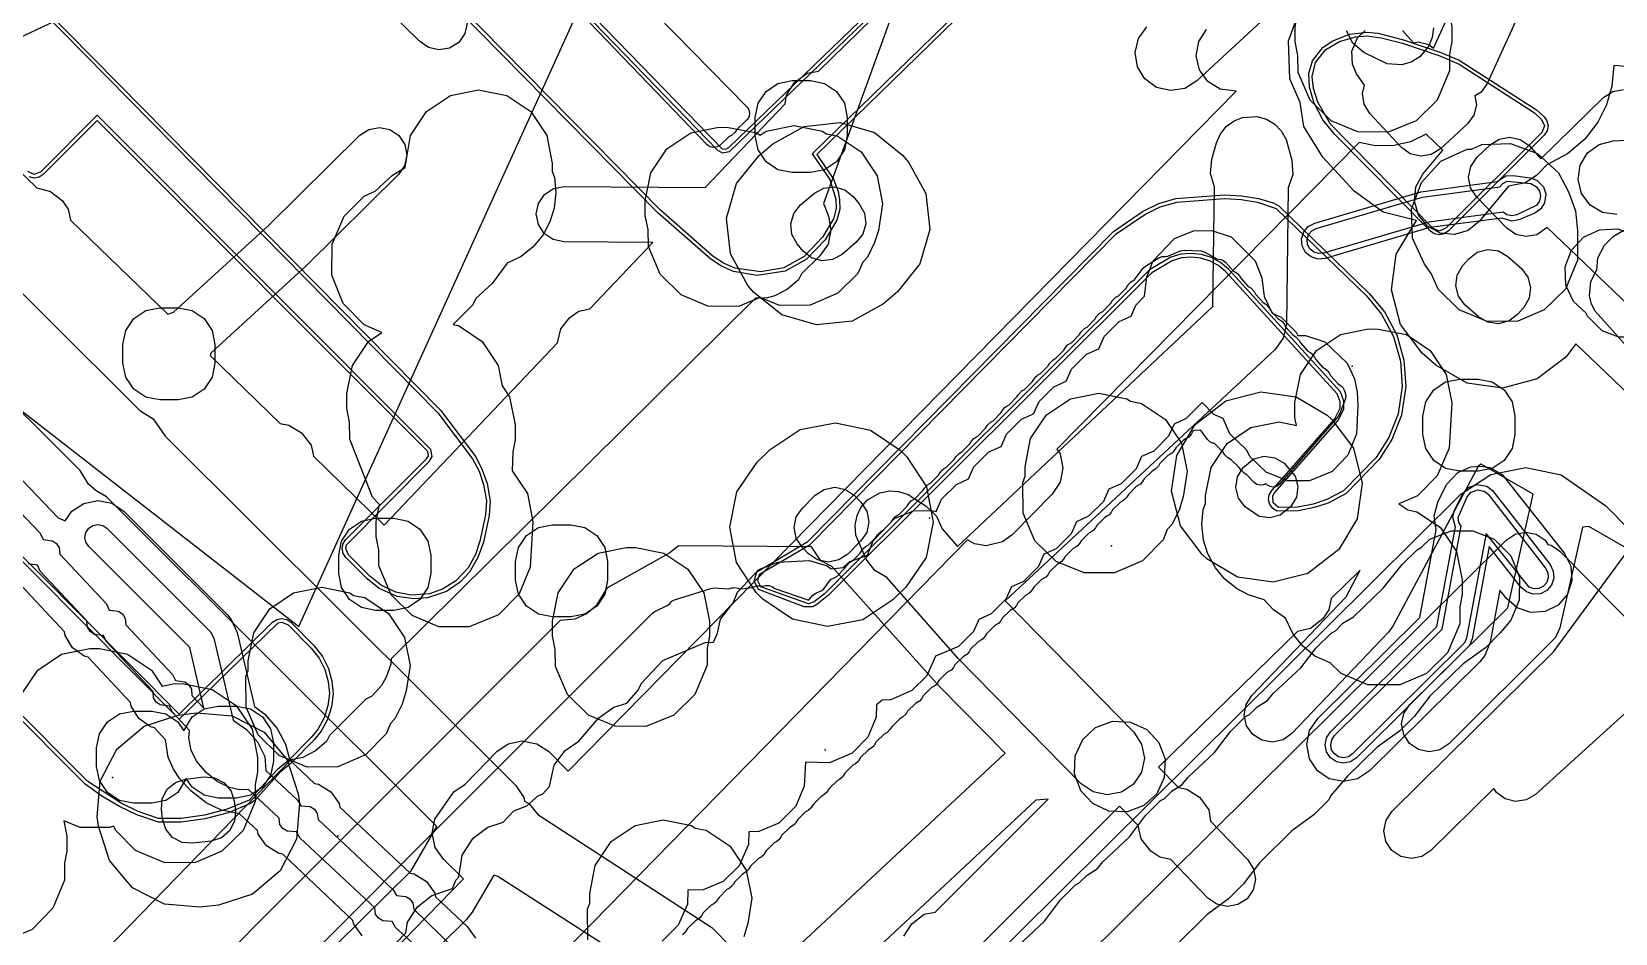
# Model space of a CAD drawing. Header units: metres. Extents: x -2677 to -840, y 169 to 1487.
# Drawn here: x -1739.4 to -1653.4, y 804.4 to 853.3 of the extents above; entities that cross this region are included whole.
import ezdxf

# ---------------------------------------------------------------- set-up
doc = ezdxf.new("R2010")
doc.units = ezdxf.units.M
for name, color, linetype in [('AI_GREENING_EXCLUSIONS', 1, 'Continuous'), ('AI_GREENING_LAWN', 82, 'Continuous'), ('AI_GREENING_REJECTED', 6, 'Continuous')]:
    doc.layers.add(name, color=color, linetype=linetype)

msp = doc.modelspace()

# ---------------------------------------------------------------- linework, layer by layer
at = {"layer": 'AI_GREENING_EXCLUSIONS'}
for points in [[(-1682.911, 881.095), (-1696.368, 843.993), (-1696.099, 843.294), (-1695.966, 842.552), (-1696.127, 841.789), (-1696.569, 841.145), (-1697.566, 840.171), (-1697.73, 839.848), (-1698.322, 839.34), (-1699.011, 838.973), (-1699.479, 838.848), (-1700.043, 838.876), (-1719.861, 819.268), (-1719.884, 818.97), (-1720.131, 818.269), (-1720.391, 817.822), (-1720.907, 817.236), (-1721.234, 817.076), (-1723.217, 815.108), (-1723.379, 814.784), (-1723.968, 814.272), (-1724.654, 813.9), (-1725.314, 813.772), (-1742.795, 795.799)], [(-1682.911, 881.095), (-1696.368, 843.993), (-1696.099, 843.294), (-1695.966, 842.552), (-1696.127, 841.789), (-1696.569, 841.145), (-1697.566, 840.171), (-1697.73, 839.848), (-1698.322, 839.34), (-1699.011, 838.973), (-1699.479, 838.848), (-1700.043, 838.876), (-1719.861, 819.268), (-1719.884, 818.97), (-1720.131, 818.269), (-1720.391, 817.822), (-1720.907, 817.236), (-1721.234, 817.076), (-1723.217, 815.108), (-1723.379, 814.784), (-1723.968, 814.272), (-1724.654, 813.9), (-1725.314, 813.772), (-1742.795, 795.799)], [(-1746.853, 831.832), (-1731.377, 816.268), (-1726.297, 821.257), (-1726.07, 821.406), (-1725.803, 821.458), (-1725.536, 821.404), (-1725.311, 821.252), (-1724.048, 819.979), (-1723.589, 819.393), (-1723.264, 818.746), (-1723.074, 818.06), (-1723.019, 817.356), (-1723.099, 816.653), (-1723.313, 815.972), (-1723.662, 815.335), (-1724.044, 814.865), (-1725.28, 813.615), (-1725.901, 813.099), (-1727.247, 811.587), (-1727.494, 811.412), (-1728.708, 810.909), (-1729.971, 810.57), (-1731.269, 810.399), (-1732.491, 810.393), (-1733.673, 810.793), (-1734.622, 811.246), (-1735.579, 811.809), (-1736.484, 812.463), (-1794.008, 870.197)], [(-1747.145, 831.842), (-1731.379, 815.986), (-1725.995, 821.221), (-1725.804, 821.258), (-1725.452, 821.111), (-1724.203, 819.852), (-1723.766, 819.3), (-1723.456, 818.689), (-1723.273, 818.041), (-1723.218, 817.375), (-1723.291, 816.71), (-1723.491, 816.065), (-1723.818, 815.461), (-1724.199, 814.991), (-1725.422, 813.756), (-1726.046, 813.238), (-1727.572, 811.596), (-1728.76, 811.102), (-1729.998, 810.768), (-1731.269, 810.599), (-1732.492, 810.593), (-1733.602, 810.98), (-1734.535, 811.426), (-1736.342, 812.603), (-1793.866, 870.339)], [(-1684.378, 858.696), (-1696.727, 846.66), (-1695.82, 845.309), (-1695.578, 844.65), (-1695.494, 844.183), (-1695.492, 843.679), (-1695.641, 843.077), (-1696.283, 842.022), (-1697.319, 840.947), (-1698.45, 840.322), (-1699.971, 840.073), (-1701.268, 840.298), (-1701.908, 840.582), (-1702.49, 840.965), (-1705.376, 843.482), (-1730.866, 869.364)], [(-1684.518, 858.839), (-1696.99, 846.683), (-1696.035, 845.29), (-1695.701, 844.229), (-1695.687, 843.722), (-1695.823, 843.159), (-1696.429, 842.159), (-1697.43, 841.113), (-1698.532, 840.504), (-1699.777, 840.272), (-1701.189, 840.482), (-1701.8, 840.75), (-1702.358, 841.116), (-1705.233, 843.622), (-1730.73, 869.51)], [(-1768.543, 867.631), (-1733.511, 832.742), (-1732.782, 832.294), (-1732.129, 831.364), (-1713.088, 812.386), (-1712.653, 811.738), (-1712.611, 811.529), (-1712.371, 811.399), (-1711.898, 810.814), (-1702.44, 804.669), (-1696.909, 799.058)], [(-1724.195, 802.414), (-1718.774, 807.759), (-1717.374, 810.163), (-1735.327, 828.057), (-1735.89, 828.395), (-1736.31, 828.755), (-1736.761, 829.487), (-1771.756, 864.367)], [(-1718.25, 863.819), (-1701.875, 846.953), (-1701.702, 846.933), (-1701.523, 847.035), (-1686.759, 861.285)], [(-1718.43, 863.717), (-1702.134, 846.895), (-1701.862, 846.738), (-1701.486, 846.808), (-1686.374, 861.369)], [(-1738.166, 853.88), (-1745.085, 850.608), (-1739.109, 844.839), (-1738.358, 844.651), (-1737.738, 844.157), (-1737.405, 843.676), (-1737.285, 843.079), (-1731.999, 837.976), (-1731.685, 838.081), (-1726.562, 842.763), (-1721.561, 847.693), (-1721.072, 848.015), (-1720.497, 848.125), (-1719.924, 848.007), (-1719.439, 847.678), (-1719.118, 847.189), (-1719.008, 846.615), (-1719.126, 846.041), (-1719.454, 845.557), (-1724.476, 840.606), (-1729.661, 835.866), (-1729.694, 835.74), (-1725.895, 832.037), (-1725.411, 831.959), (-1724.727, 831.542), (-1724.197, 830.866), (-1724.08, 830.267), (-1720.247, 826.531), (-1710.821, 836.431), (-1710.638, 837.183), (-1710.149, 837.807), (-1709.67, 838.144), (-1709.073, 838.267), (-1705.64, 841.874), (-1710.484, 841.911), (-1711.057, 842.029), (-1711.541, 842.358), (-1711.863, 842.847), (-1711.973, 843.422), (-1711.854, 843.995), (-1711.525, 844.479), (-1711.036, 844.801), (-1710.461, 844.911), (-1702.804, 844.853), (-1698.452, 849.41), (-1698.375, 849.881), (-1697.941, 850.554), (-1697.252, 851.068), (-1696.651, 851.17), (-1686.381, 861.209)], [(-1764.814, 852.076), (-1724.882, 821.015), (-1706.984, 860.46)], [(-1764.814, 852.076), (-1724.882, 821.015), (-1706.984, 860.46)], [(-1664.922, 853.388), (-1664.323, 852.72), (-1664.059, 852.762), (-1663.49, 852.626), (-1663.224, 852.433), (-1660.465, 858.486)], [(-1657.326, 857.055), (-1660.31, 850.507), (-1660.652, 850.032), (-1660.981, 849.828), (-1660.906, 849.356), (-1661.042, 848.787), (-1661.386, 848.313), (-1662.853, 846.955), (-1663.352, 846.648), (-1663.93, 846.556), (-1664.499, 846.692), (-1664.973, 847.036), (-1666.685, 848.885), (-1666.991, 849.384), (-1667.083, 849.962), (-1666.975, 850.413), (-1667.411, 851.031), (-1667.636, 851.551), (-1667.661, 852.264), (-1667.358, 852.982), (-1666.951, 853.393)], [(-1670.503, 855.833), (-1676.087, 850.65), (-1676.751, 850.241), (-1677.522, 850.118), (-1678.281, 850.298), (-1678.913, 850.756), (-1679.322, 851.42), (-1679.446, 852.191), (-1679.265, 852.95), (-1678.808, 853.582)], [(-1738.9, 854.498), (-1717.331, 832.625), (-1715.432, 830.13), (-1715.087, 829.448), (-1714.836, 828.726), (-1714.675, 827.839), (-1714.735, 827.085), (-1715.035, 825.65), (-1715.283, 824.935), (-1715.678, 824.206), (-1716.347, 823.492), (-1717.075, 823.041), (-1717.781, 822.802), (-1718.768, 822.726), (-1719.609, 822.886), (-1720.386, 823.246), (-1721.02, 823.746), (-1722.175, 824.906), (-1722.321, 825.259), (-1722.283, 825.451), (-1717.786, 829.983), (-1717.634, 830.256), (-1717.707, 830.63), (-1735.836, 848.789), (-1738.898, 845.714), (-1739.254, 845.574), (-1739.605, 845.726)], [(-1738.758, 854.639), (-1717.188, 832.766), (-1715.266, 830.243), (-1714.908, 829.537), (-1714.646, 828.791), (-1714.476, 827.824), (-1714.537, 827.052), (-1714.842, 825.601), (-1715.143, 824.761), (-1715.605, 823.97), (-1716.107, 823.434), (-1716.855, 822.926), (-1717.887, 822.578), (-1718.63, 822.521), (-1719.526, 822.654), (-1720.509, 823.088), (-1721.162, 823.605), (-1722.317, 824.764), (-1722.468, 824.992), (-1722.521, 825.26), (-1722.467, 825.528), (-1722.315, 825.754), (-1717.934, 830.118), (-1717.831, 830.296), (-1717.874, 830.518), (-1735.836, 848.506), (-1738.759, 845.57), (-1738.989, 845.422), (-1739.258, 845.374), (-1739.525, 845.432)], [(-1651.359, 832.411), (-1655.508, 836.367), (-1656.041, 835.649), (-1657.593, 834.467), (-1659.479, 833.969), (-1661.413, 834.23), (-1663.099, 835.212), (-1663.84, 835.866), (-1665.022, 837.419), (-1665.022, 837.419), (-1665.52, 839.305), (-1665.258, 841.238), (-1664.155, 843.062), (-1665.962, 843.513), (-1667.541, 844.658), (-1669.253, 846.507), (-1670.274, 848.17), (-1670.482, 849.479), (-1671.044, 850.753), (-1671.115, 852.831), (-1670.398, 854.734)], [(-1663.236, 853.534), (-1663.301, 852.998), (-1663.48, 852.547), (-1663.981, 851.948), (-1664.443, 851.669), (-1664.964, 851.524), (-1665.743, 851.571), (-1667.014, 852.198), (-1667.613, 852.698), (-1667.961, 853.364)], [(-1727.059, 795.872), (-1715.935, 807.326), (-1717.022, 808.386), (-1717.464, 809.029), (-1717.626, 809.792), (-1717.483, 810.56), (-1716.456, 812.052), (-1715.84, 812.464), (-1714.124, 814.225), (-1713.499, 814.648), (-1712.735, 814.81), (-1711.944, 814.658), (-1711.314, 814.243), (-1710.24, 813.17), (-1673.948, 850.097), (-1674.829, 850.201), (-1675.491, 850.615), (-1675.943, 851.251), (-1676.118, 852.012), (-1675.988, 852.781), (-1675.574, 853.442)], [(-1649.452, 851.141), (-1653.439, 851.481), (-1653.539, 850.366), (-1653.833, 849.347), (-1654.308, 848.398), (-1655.013, 847.485), (-1655.951, 846.684), (-1657.07, 846.09), (-1657.624, 845.526), (-1658.226, 845.106), (-1659.165, 844.923), (-1660.736, 843.024), (-1661.342, 842.532), (-1662.089, 842.308), (-1662.866, 842.388), (-1663.552, 842.759), (-1664.045, 843.364), (-1664.268, 844.112), (-1664.189, 844.888), (-1663.818, 845.575), (-1662.728, 846.892), (-1663.629, 847.759), (-1664.49, 847.345), (-1665.363, 847.137), (-1666.376, 847.122), (-1667.267, 847.309), (-1683.688, 830.646), (-1683.522, 830.388), (-1683.365, 829.623), (-1683.513, 828.857), (-1683.942, 828.206), (-1686.117, 826.004), (-1686.642, 825.622), (-1687.528, 825.409), (-1688.169, 825.51), (-1688.541, 825.72), (-1719.926, 793.691)], [(-1648.944, 834.945), (-1657.059, 842.68), (-1657.619, 842.296), (-1658.195, 842.191), (-1658.767, 842.315), (-1659.249, 842.647), (-1660.906, 844.358), (-1661.223, 844.85), (-1661.328, 845.426), (-1661.328, 845.426), (-1661.204, 845.998), (-1660.872, 846.48), (-1660.159, 847.17), (-1659.667, 847.487), (-1659.091, 847.592), (-1658.519, 847.469), (-1658.038, 847.136), (-1657.397, 846.424), (-1653.979, 849.76), (-1653.488, 850.079), (-1652.913, 850.186)], [(-1653.28, 843.392), (-1654.052, 843.507), (-1654.721, 843.908), (-1655.186, 844.534), (-1655.376, 845.291), (-1655.261, 846.063), (-1654.86, 846.733), (-1654.233, 847.198), (-1653.476, 847.387), (-1646.491, 847.731)], [(-1719.609, 803.825), (-1719.071, 804.392), (-1718.967, 804.964), (-1718.425, 805.799), (-1717.641, 806.41), (-1716.536, 806.788), (-1716.348, 807.243), (-1716.18, 807.42), (-1716.008, 808.608), (-1715.403, 809.535), (-1714.607, 810.131), (-1713.766, 810.4), (-1713.187, 811.01), (-1712.491, 811.292), (-1711.851, 811.839), (-1711.639, 811.923), (-1711.256, 812.325), (-1711.002, 813.492), (-1710.408, 814.29), (-1709.668, 814.794), (-1708.58, 816.064), (-1707.77, 816.641), (-1707.057, 816.85), (-1706.432, 817.556), (-1706.266, 817.951), (-1705.106, 819.173), (-1702.804, 820.158), (-1702.352, 820.17), (-1702.137, 820.654), (-1701.973, 821.42), (-1701.286, 822.303), (-1701.05, 822.893), (-1699.89, 824.115), (-1698.86, 824.522), (-1697.127, 824.609), (-1696.178, 824.309), (-1695.961, 824.147), (-1695.303, 824.221), (-1694.946, 824.551), (-1693.974, 824.902), (-1693.675, 825.666), (-1692.515, 826.887), (-1691.485, 827.295), (-1690.49, 827.321), (-1690.26, 827.266), (-1689.966, 827.929), (-1689.155, 828.74), (-1688.493, 829.034), (-1688.198, 829.697), (-1687.388, 830.507), (-1686.725, 830.802), (-1686.431, 831.465), (-1685.62, 832.275), (-1684.958, 832.57), (-1684.663, 833.233), (-1683.853, 834.043), (-1683.19, 834.338), (-1682.895, 835.001), (-1682.085, 835.811), (-1681.422, 836.106), (-1681.128, 836.769), (-1680.318, 837.579), (-1679.655, 837.874), (-1679.405, 838.47), (-1678.936, 838.961), (-1678.807, 840.001), (-1678.468, 840.876), (-1677.308, 842.098), (-1676.278, 842.505), (-1675.284, 842.532), (-1674.234, 842.18), (-1672.924, 840.875), (-1672.563, 839.946), (-1672.435, 838.938), (-1671.996, 838.032), (-1671.506, 837.81), (-1670.696, 836.999), (-1670.604, 836.82), (-1670.192, 836.831), (-1669.142, 836.479), (-1667.918, 835.32), (-1667.532, 834.464), (-1667.377, 833.745), (-1667.338, 833.028), (-1667.415, 831.483), (-1667.885, 830.318), (-1668.74, 829.441), (-1669.972, 828.926), (-1671.16, 828.926), (-1672.325, 829.396), (-1673.202, 830.251), (-1673.366, 830.604), (-1674.303, 831.484), (-1674.668, 832.316), (-1675.158, 832.538), (-1675.809, 833.189), (-1676.666, 832.307), (-1677.329, 832.013), (-1677.624, 831.35), (-1678.434, 830.54), (-1679.097, 830.245), (-1679.391, 829.582), (-1680.202, 828.772), (-1680.864, 828.477), (-1681.159, 827.814), (-1681.969, 827.004), (-1682.632, 826.709), (-1682.926, 826.046), (-1683.737, 825.236), (-1684.399, 824.941), (-1684.694, 824.278), (-1685.504, 823.468), (-1686.167, 823.173), (-1686.461, 822.51), (-1687.272, 821.7), (-1687.934, 821.405), (-1688.229, 820.742), (-1689.039, 819.932), (-1690.295, 819.417), (-1690.759, 818.348), (-1691.569, 817.538), (-1692.72, 817.04), (-1693.176, 817.023), (-1693.489, 816.772), (-1693.506, 816.101), (-1693.959, 815.017), (-1694.814, 814.14), (-1696.046, 813.625), (-1697.345, 813.654), (-1697.419, 812.352), (-1697.872, 811.268), (-1698.794, 810.346), (-1699.878, 809.893), (-1700.43, 809.876), (-1700.447, 809.175), (-1700.945, 808.024), (-1701.822, 807.169), (-1702.906, 806.716), (-1703.744, 806.699), (-1703.761, 805.948), (-1704.259, 804.797), (-1705.136, 803.942)], [(-1648.657, 831.679), (-1654.445, 838.151), (-1654.647, 838.527), (-1654.751, 838.977), (-1654.684, 839.755), (-1654.352, 840.396), (-1654.298, 841.035), (-1654.298, 841.035), (-1653.939, 841.728), (-1653.453, 842.222), (-1652.774, 842.606)], [(-1740.278, 829.37), (-1737.952, 826.918), (-1737.562, 826.75), (-1737.211, 827.276), (-1736.562, 827.709), (-1735.797, 827.862), (-1735.031, 827.71), (-1734.382, 827.276), (-1728.754, 821.652), (-1728.543, 821.403), (-1728.22, 820.692), (-1727.283, 816.684), (-1726.719, 816.268), (-1726.051, 815.482), (-1725.592, 814.636), (-1725.366, 813.766), (-1724.029, 812.495), (-1723.806, 812.458), (-1723.144, 812.045), (-1722.69, 811.411), (-1722.644, 811.213), (-1718.832, 807.621), (-1718.61, 807.585), (-1717.947, 807.172), (-1717.493, 806.537), (-1717.447, 806.34), (-1715.723, 804.723), (-1715.269, 804.089)], [(-1712.327, 778.033), (-1661.751, 828.2), (-1660.124, 829.277), (-1658.209, 829.65), (-1656.297, 829.261), (-1653.872, 827.574), (-1648.941, 822.572)], [(-1652.086, 816.981), (-1657.698, 811.902), (-1658.2, 811.601), (-1658.779, 811.516), (-1659.347, 811.658), (-1659.817, 812.007), (-1659.949, 812.229), (-1663.371, 808.851), (-1663.86, 808.529), (-1664.435, 808.419), (-1665.008, 808.537), (-1665.493, 808.865), (-1665.815, 809.354), (-1665.925, 809.929), (-1665.807, 810.502), (-1665.479, 810.987), (-1656.707, 819.644), (-1652.628, 825.205), (-1654.793, 826.456), (-1655.146, 826.419), (-1656.366, 820.952), (-1656.602, 820.417), (-1662.409, 814.652), (-1662.898, 814.33), (-1663.472, 814.219), (-1664.046, 814.337), (-1664.53, 814.666), (-1664.852, 815.154), (-1664.963, 815.729), (-1664.845, 816.302), (-1664.516, 816.787), (-1659.197, 822.036), (-1657.821, 828.205), (-1660.643, 829.835), (-1660.787, 829.742), (-1665.434, 821.044), (-1665.672, 820.715), (-1670.925, 815.207), (-1671.404, 814.871), (-1671.975, 814.743), (-1672.552, 814.844), (-1673.046, 815.157), (-1673.383, 815.636), (-1673.51, 816.207), (-1673.41, 816.784), (-1673.096, 817.278), (-1667.984, 822.638), (-1667.211, 824.085), (-1668.797, 822.535), (-1668.912, 821.928), (-1669.243, 821.446), (-1669.907, 820.921), (-1670.629, 820.745), (-1678.164, 813.382), (-1677.095, 812.272), (-1676.625, 812.191), (-1675.954, 811.752), (-1675.446, 811.06), (-1675.348, 810.458), (-1673.323, 808.355), (-1673.007, 807.863), (-1672.904, 807.287), (-1673.029, 806.715), (-1673.363, 806.235), (-1673.856, 805.919), (-1674.432, 805.815), (-1675.003, 805.94), (-1675.484, 806.274), (-1677.502, 808.371), (-1678.108, 808.489), (-1678.588, 808.824), (-1679.108, 809.492), (-1679.272, 810.208), (-1680.297, 811.273), (-1688.171, 803.4)], [(-1741.493, 828.759), (-1738.932, 826.083), (-1738.767, 825.75), (-1738.259, 825.68), (-1738.037, 825.521), (-1737.892, 825.289), (-1737.864, 824.95), (-1735.332, 822.247), (-1735.172, 821.916), (-1734.667, 821.846), (-1734.445, 821.687), (-1734.301, 821.455), (-1734.272, 821.115), (-1731.74, 818.412), (-1731.58, 818.082), (-1731.075, 818.012), (-1730.853, 817.853), (-1730.709, 817.621), (-1730.681, 817.281), (-1730.034, 816.591), (-1730.804, 819.883), (-1736.291, 825.367), (-1736.443, 825.594), (-1736.496, 825.862), (-1736.443, 826.129), (-1736.291, 826.357), (-1736.064, 826.508), (-1735.796, 826.562), (-1735.528, 826.509), (-1735.301, 826.357), (-1729.673, 820.732), (-1729.486, 820.396), (-1728.444, 815.942), (-1727.716, 815.42), (-1727.127, 814.754), (-1726.729, 813.954), (-1726.661, 813.198), (-1724.955, 811.598), (-1724.773, 811.279), (-1724.265, 811.242), (-1724.033, 811.097), (-1723.874, 810.875), (-1723.824, 810.538), (-1719.758, 806.725), (-1719.576, 806.405), (-1719.068, 806.368), (-1718.836, 806.224), (-1718.678, 806.002), (-1718.627, 805.664), (-1716.454, 803.553)], [(-1709.86, 775.55), (-1659.286, 825.715), (-1658.798, 826.038), (-1658.224, 826.15), (-1657.65, 826.033), (-1657.165, 825.706), (-1657.015, 825.48), (-1656.849, 825.446), (-1656.365, 825.117), (-1648.984, 817.63)], [(-1685.819, 803.658), (-1684.371, 805.02), (-1683.496, 806.178), (-1682.686, 806.988), (-1682.482, 807.093), (-1682.053, 807.522), (-1681.503, 807.864), (-1681.204, 808.236), (-1679.756, 809.598), (-1678.881, 810.755), (-1678.071, 811.565), (-1677.868, 811.671), (-1677.439, 812.1), (-1676.882, 812.442), (-1676.579, 812.815), (-1675.124, 814.179), (-1674.255, 815.321), (-1673.445, 816.131), (-1673.236, 816.239), (-1672.811, 816.664), (-1672.255, 817.007), (-1671.929, 817.395), (-1670.447, 818.768), (-1669.6, 819.857), (-1668.789, 820.667), (-1668.562, 820.783), (-1668.15, 821.195), (-1667.579, 821.542), (-1665.963, 823.108), (-1664.932, 824.38), (-1664.121, 825.191), (-1663.895, 825.306), (-1663.427, 825.756), (-1662.275, 826.223), (-1661.088, 826.223), (-1659.936, 825.756), (-1659.033, 824.852), (-1658.566, 823.701), (-1658.58, 822.445), (-1659.033, 821.362), (-1659.603, 820.673), (-1660.414, 819.862), (-1661.624, 818.988), (-1663.431, 817.231), (-1664.271, 816.149), (-1665.081, 815.339), (-1666.292, 814.464), (-1667.908, 812.898), (-1668.812, 811.839), (-1668.927, 811.613), (-1669.737, 810.803), (-1670.927, 809.927), (-1672.691, 808.183), (-1673.553, 807.047), (-1674.363, 806.237), (-1675.547, 805.361), (-1677.3, 803.62)], [(-1699.754, 801.775), (-1686.498, 814.139), (-1690.086, 817.78), (-1695.918, 824.281), (-1696.51, 824.584), (-1697.019, 825.354), (-1704.257, 825.408), (-1704.725, 825.02), (-1708.139, 823.097), (-1708.737, 822.12), (-1709.25, 821.71), (-1709.881, 821.424), (-1710.677, 821.354), (-1733.219, 798.777)], [(-1717.338, 802.609), (-1719.622, 804.677), (-1719.803, 804.997), (-1720.311, 805.034), (-1720.543, 805.178), (-1720.702, 805.401), (-1720.752, 805.738), (-1724.818, 809.551), (-1725, 809.871), (-1725.508, 809.908), (-1725.74, 810.052), (-1725.899, 810.274), (-1725.949, 810.611), (-1727.618, 812.176), (-1728.093, 812.149), (-1728.635, 812.271), (-1729.307, 812.608), (-1729.904, 813.087), (-1730.411, 813.689), (-1730.726, 814.283), (-1730.848, 814.983), (-1730.814, 815.376), (-1731.736, 816.361), (-1731.897, 816.691), (-1732.402, 816.761), (-1732.624, 816.92), (-1732.768, 817.152), (-1732.796, 817.492), (-1735.328, 820.195), (-1735.489, 820.525), (-1735.994, 820.595), (-1736.216, 820.754), (-1736.36, 820.986), (-1736.388, 821.326), (-1738.92, 824.029), (-1739.081, 824.36), (-1739.585, 824.429)], [(-1721.433, 804.23), (-1721.887, 804.865), (-1721.933, 805.063), (-1725.745, 808.654), (-1725.967, 808.691), (-1726.629, 809.104), (-1727.083, 809.738), (-1727.129, 809.936), (-1728.104, 810.849), (-1729.075, 811.047), (-1729.914, 811.454), (-1730.743, 812.091), (-1731.337, 812.751), (-1731.677, 813.266), (-1731.98, 813.926), (-1732.125, 814.874), (-1732.719, 815.526), (-1732.938, 815.577), (-1733.573, 816.031), (-1733.985, 816.694), (-1734.018, 816.894), (-1736.311, 819.36), (-1736.53, 819.411), (-1737.164, 819.866), (-1737.577, 820.528), (-1737.61, 820.728), (-1739.902, 823.194)], [(-1739.925, 817.359), (-1739.057, 818.656), (-1737.76, 819.524), (-1736.229, 819.828), (-1735.707, 819.823), (-1734.176, 819.519), (-1732.879, 818.651), (-1732.3, 817.785), (-1731.636, 817.917), (-1731.114, 817.912), (-1729.583, 817.608), (-1728.286, 816.74), (-1727.418, 815.443), (-1727.114, 813.912), (-1727.114, 813.106), (-1727.245, 812.447), (-1727.245, 811.522), (-1727.908, 809.936), (-1729.052, 808.813), (-1730.497, 808.209), (-1732.158, 808.193), (-1733.744, 808.856), (-1734.824, 809.936), (-1734.943, 810.181), (-1735.167, 810.104), (-1736.751, 810.104), (-1737.645, 810.462), (-1737.48, 809.63), (-1737.48, 808.824), (-1737.611, 808.165), (-1737.611, 807.24), (-1738.231, 805.718), (-1739.354, 804.574), (-1740.411, 804.116)], [(-1692.007, 804.206), (-1691.582, 804.884), (-1690.899, 805.406), (-1690.299, 805.515), (-1684.174, 811.638), (-1684.83, 811.593), (-1697.708, 799.581)], [(-1709.183, 804.007), (-1709.199, 805.668), (-1709.075, 806.004), (-1709.075, 806.517), (-1708.771, 808.048), (-1707.903, 809.345), (-1706.606, 810.212), (-1705.075, 810.517), (-1703.544, 810.212), (-1703.544, 810.212), (-1703.345, 810.079), (-1702.742, 809.959), (-1701.445, 809.092), (-1700.578, 807.795), (-1700.273, 806.264), (-1700.48, 804.893), (-1700.707, 804.168)], [(-1705.133, 801.703), (-1714.063, 807.451), (-1714.289, 807.51), (-1715.452, 805.514), (-1715.776, 805.097), (-1721.386, 799.566)]]:
    msp.add_lwpolyline(points, dxfattribs=at)
for points in [[(-1726.887, 865.924), (-1724.653, 863.18), (-1716.13, 854.86), (-1715.819, 854.364), (-1715.722, 853.787), (-1715.852, 853.216), (-1716.191, 852.739), (-1716.687, 852.428), (-1717.264, 852.331), (-1717.835, 852.461), (-1718.312, 852.8), (-1726.923, 861.217), (-1729.213, 864.03), (-1729.487, 864.547), (-1729.542, 865.13), (-1729.37, 865.689), (-1728.997, 866.14), (-1728.48, 866.414), (-1727.897, 866.469), (-1727.338, 866.297), (-1726.887, 865.924)], [(-1664.7, 857.275), (-1663.403, 856.407), (-1662.535, 855.11), (-1662.231, 853.579), (-1662.231, 852.773), (-1662.362, 852.114), (-1662.362, 851.189), (-1663.025, 849.603), (-1664.169, 848.48), (-1665.691, 847.86), (-1667.352, 847.876), (-1668.797, 848.48), (-1669.941, 849.603), (-1670.588, 851.112), (-1670.604, 852.032), (-1670.753, 852.782), (-1670.753, 853.584), (-1670.449, 855.115), (-1669.581, 856.412), (-1668.284, 857.28), (-1666.753, 857.584), (-1666.231, 857.579), (-1664.7, 857.275)], [(-1666.258, 853.237), (-1664.862, 852.885), (-1662.837, 852.197), (-1661.835, 851.775), (-1657.64, 849.079), (-1657.227, 848.704), (-1657.067, 848.476), (-1657.008, 848.205), (-1657.06, 847.931), (-1657.214, 847.7), (-1662.427, 842.5), (-1662.655, 842.349), (-1662.924, 842.296), (-1663.192, 842.351), (-1663.419, 842.504), (-1668.596, 847.732), (-1669.244, 848.533), (-1669.709, 849.43), (-1669.963, 850.301), (-1670.009, 851.053), (-1669.811, 851.742), (-1669.253, 852.469), (-1668.739, 852.814), (-1667.802, 853.177), (-1666.833, 853.296), (-1666.258, 853.237)], [(-1668.827, 848.3), (-1669.52, 849.498), (-1669.75, 850.24), (-1669.818, 850.885), (-1669.635, 851.646), (-1669.086, 852.352), (-1668.334, 852.785), (-1667.465, 853.047), (-1666.852, 853.097), (-1666.084, 852.995), (-1664.921, 852.694), (-1662.883, 852.001), (-1661.837, 851.55), (-1657.749, 848.911), (-1657.364, 848.559), (-1657.208, 848.202), (-1657.355, 847.842), (-1662.568, 842.642), (-1662.923, 842.496), (-1663.277, 842.645), (-1668.827, 848.3)], [(-1722.263, 833.671), (-1721.959, 835.202), (-1721.091, 836.499), (-1720.367, 836.983), (-1721.325, 837.404), (-1722.459, 838.564), (-1723.083, 840.106), (-1723.064, 841.787), (-1722.406, 843.311), (-1721.325, 844.391), (-1720.733, 844.659), (-1719.783, 845.534), (-1719.106, 845.947), (-1718.802, 847.685), (-1717.934, 848.982), (-1716.637, 849.85), (-1715.106, 850.154), (-1713.575, 849.85), (-1712.278, 848.982), (-1711.41, 847.685), (-1711.106, 846.154), (-1711.106, 845.728), (-1710.985, 845.399), (-1710.912, 844.587), (-1711.001, 843.738), (-1711.233, 842.996), (-1711.605, 842.293), (-1712.149, 841.639), (-1712.792, 841.106), (-1713.562, 840.748), (-1714.364, 839.649), (-1715.255, 838.828), (-1715.419, 838.485), (-1716.487, 837.417), (-1716.21, 837.362), (-1714.913, 836.494), (-1714.045, 835.197), (-1713.826, 834.093), (-1713.425, 833.494), (-1713.121, 831.963), (-1713.121, 831.157), (-1713.252, 830.498), (-1713.279, 829.47), (-1712.459, 828.244), (-1712.155, 826.713), (-1712.302, 824.246), (-1712.906, 822.801), (-1714.029, 821.657), (-1715.615, 820.994), (-1717.276, 821.01), (-1718.721, 821.614), (-1719.865, 822.737), (-1720.528, 824.323), (-1720.528, 825.166), (-1720.677, 825.916), (-1720.677, 826.718), (-1720.492, 827.648), (-1720.874, 828.051), (-1722.098, 831.199), (-1722.114, 832.119), (-1722.263, 832.869), (-1722.263, 833.671)], [(-1695.666, 846.251), (-1696.315, 845.817), (-1697.08, 845.665), (-1698.08, 845.665), (-1698.845, 845.817), (-1699.494, 846.251), (-1699.928, 846.9), (-1700.08, 847.665), (-1700.08, 848.665), (-1699.928, 849.43), (-1699.494, 850.079), (-1698.845, 850.513), (-1698.08, 850.665), (-1697.08, 850.665), (-1696.315, 850.513), (-1695.666, 850.079), (-1695.232, 849.43), (-1695.08, 848.665), (-1695.08, 847.665), (-1695.232, 846.9), (-1695.666, 846.251)], [(-1693.113, 838.547), (-1694.822, 837.607), (-1696.761, 837.393), (-1698.635, 837.937), (-1700.151, 839.149), (-1700.484, 839.546), (-1701.424, 841.255), (-1701.638, 843.194), (-1701.094, 845.068), (-1699.879, 846.587), (-1699.123, 847.224), (-1697.414, 848.165), (-1695.475, 848.382), (-1693.601, 847.84), (-1692.078, 846.622), (-1691.751, 846.234), (-1690.809, 844.526), (-1690.592, 842.587), (-1691.134, 840.713), (-1692.349, 839.191), (-1693.113, 838.547)], [(-1694.336, 827.484), (-1693.982, 827.892), (-1693.307, 828.284), (-1692.777, 828.387), (-1692.292, 828.356), (-1691.779, 828.186), (-1690.786, 827.555), (-1690.228, 827.009), (-1689.933, 826.317), (-1689.095, 825.365), (-1675.214, 838.39), (-1675.127, 844.901), (-1675.352, 845.619), (-1675.284, 846.396), (-1675.022, 847.293), (-1674.83, 847.739), (-1674.497, 848.165), (-1674.063, 848.486), (-1673.612, 848.666), (-1672.833, 848.713), (-1672.312, 848.569), (-1671.849, 848.291), (-1671.51, 847.943), (-1671.244, 847.472), (-1670.93, 846.338), (-1670.882, 845.559), (-1671.127, 844.848), (-1671.226, 837.446), (-1671.404, 836.686), (-1671.858, 836.052), (-1686.494, 822.408), (-1679.517, 815.29), (-1679.088, 814.638), (-1678.941, 813.872), (-1679.099, 813.107), (-1679.537, 812.462), (-1680.189, 812.033), (-1680.956, 811.886), (-1681.72, 812.044), (-1682.366, 812.482), (-1689.047, 819.259), (-1692.936, 823.675), (-1693.585, 824.056), (-1694.055, 824.679), (-1694.619, 825.98), (-1694.657, 826.519), (-1694.55, 827.048), (-1694.336, 827.484)], [(-1699.999, 847.821), (-1699.815, 847.698), (-1699.494, 847.913), (-1697.963, 848.217), (-1696.432, 847.913), (-1696.233, 847.779), (-1695.63, 847.66), (-1694.333, 846.792), (-1693.465, 845.495), (-1693.161, 843.964), (-1693.382, 842.523), (-1693.594, 841.868), (-1693.987, 841.078), (-1694.236, 840.811), (-1694.508, 840.198), (-1695.588, 839.118), (-1697.097, 838.471), (-1698.758, 838.455), (-1699.815, 838.881), (-1700.99, 838.406), (-1702.651, 838.422), (-1704.096, 839.026), (-1705.24, 840.149), (-1705.887, 841.658), (-1705.903, 842.578), (-1706.052, 843.328), (-1706.052, 844.13), (-1705.748, 845.661), (-1704.88, 846.958), (-1703.583, 847.826), (-1702.052, 848.13), (-1701.53, 848.125), (-1699.999, 847.821)], [(-1660.612, 847.197), (-1659.052, 847.255), (-1657.589, 846.711), (-1656.446, 845.648), (-1655.908, 844.616), (-1655.526, 843.593), (-1655.406, 842.501), (-1655.406, 840.917), (-1656.069, 839.331), (-1657.213, 838.208), (-1658.658, 837.604), (-1660.319, 837.588), (-1661.841, 838.208), (-1662.985, 839.331), (-1663.36, 840.189), (-1663.728, 840.698), (-1664.378, 842.117), (-1664.435, 843.676), (-1663.891, 845.139), (-1662.829, 846.283), (-1661.41, 846.933), (-1661.17, 846.941), (-1660.612, 847.197)], [(-1695.878, 840.944), (-1696.459, 840.88), (-1697.021, 841.043), (-1697.476, 841.407), (-1697.805, 841.798), (-1698.087, 842.311), (-1698.151, 842.892), (-1697.988, 843.454), (-1697.624, 843.91), (-1696.868, 844.547), (-1696.355, 844.83), (-1695.773, 844.895), (-1695.211, 844.732), (-1694.754, 844.367), (-1694.427, 843.979), (-1694.144, 843.466), (-1694.079, 842.884), (-1694.242, 842.322), (-1694.607, 841.866), (-1695.363, 841.228), (-1695.878, 840.944)], [(-1657.73, 843.472), (-1658.59, 843.106), (-1658.972, 843.027), (-1659.51, 843.2), (-1663.431, 842.683), (-1669.123, 841.007), (-1669.511, 840.972), (-1669.884, 841.088), (-1670.183, 841.338), (-1670.365, 841.684), (-1670.4, 842.073), (-1670.283, 842.445), (-1670.033, 842.745), (-1669.688, 842.926), (-1663.922, 844.624), (-1659.772, 845.183), (-1659.297, 845.49), (-1658.907, 845.513), (-1657.982, 845.382), (-1657.614, 845.254), (-1657.256, 844.892), (-1657.13, 844.523), (-1657.194, 844.018), (-1657.408, 843.692), (-1657.73, 843.472)], [(-1658.707, 843.382), (-1658.975, 843.327), (-1659.243, 843.377), (-1659.448, 843.511), (-1663.494, 842.978), (-1669.207, 841.295), (-1669.48, 841.27), (-1669.74, 841.352), (-1669.95, 841.527), (-1670.077, 841.769), (-1670.101, 842.041), (-1670.02, 842.302), (-1669.845, 842.511), (-1669.603, 842.638), (-1663.837, 844.336), (-1659.631, 844.899), (-1659.468, 845.081), (-1659.222, 845.2), (-1657.941, 845.068), (-1657.631, 844.892), (-1657.478, 844.666), (-1657.422, 844.399), (-1657.473, 844.13), (-1657.622, 843.902), (-1658.707, 843.382)], [(-1665.233, 836.856), (-1664.838, 835.49), (-1664.736, 834.058), (-1664.973, 832.493), (-1665.49, 831.169), (-1666.178, 830.095), (-1667.97, 828.244), (-1668.964, 827.723), (-1669.71, 827.476), (-1670.571, 827.305), (-1671.72, 827.286), (-1671.955, 827.424), (-1672.12, 827.641), (-1672.189, 827.905), (-1672.152, 828.175), (-1672.014, 828.411), (-1668.598, 832.303), (-1668.298, 832.869), (-1668.298, 833.221), (-1668.46, 833.655), (-1674.508, 840.278), (-1674.91, 840.615), (-1675.37, 840.868), (-1675.876, 841.027), (-1676.404, 841.083), (-1676.927, 841.035), (-1677.43, 840.886), (-1678.532, 840.224), (-1696.105, 822.718), (-1696.742, 822.213), (-1696.951, 822.091), (-1697.427, 822.088), (-1699.912, 823.024), (-1700.147, 823.487), (-1699.999, 823.984), (-1697.216, 825.638), (-1680.618, 842.477), (-1679.036, 843.563), (-1678.159, 843.982), (-1677.227, 844.255), (-1674.579, 844.453), (-1673.657, 844.41), (-1672.746, 844.259), (-1671.936, 844.027), (-1671.642, 843.858), (-1666.724, 839.105), (-1665.903, 838.11), (-1665.233, 836.856)], [(-1665.031, 835.437), (-1664.936, 834.046), (-1665.161, 832.564), (-1665.658, 831.277), (-1666.347, 830.203), (-1668.114, 828.383), (-1669.027, 827.913), (-1669.773, 827.666), (-1670.608, 827.502), (-1671.654, 827.474), (-1671.94, 827.728), (-1671.963, 828.11), (-1671.864, 828.278), (-1668.431, 832.191), (-1668.098, 832.818), (-1668.098, 833.257), (-1668.287, 833.762), (-1674.364, 840.418), (-1674.796, 840.781), (-1675.291, 841.053), (-1675.835, 841.224), (-1676.403, 841.284), (-1676.965, 841.233), (-1677.506, 841.072), (-1678.659, 840.38), (-1696.326, 822.794), (-1696.871, 822.366), (-1697.19, 822.248), (-1699.78, 823.174), (-1699.948, 823.504), (-1699.842, 823.86), (-1697.092, 825.479), (-1680.475, 842.337), (-1678.924, 843.398), (-1678.075, 843.801), (-1677.172, 844.063), (-1674.587, 844.253), (-1673.689, 844.213), (-1672.801, 844.066), (-1671.781, 843.714), (-1666.878, 838.978), (-1666.057, 837.983), (-1665.41, 836.764), (-1665.031, 835.437)], [(-1650.751, 840.671), (-1650.342, 839.789), (-1650.303, 838.803), (-1650.644, 837.886), (-1651.45, 837.08), (-1652.367, 836.739), (-1653.159, 836.739), (-1654.076, 837.08), (-1654.882, 837.886), (-1654.945, 838.037), (-1655.631, 838.675), (-1656.04, 839.557), (-1656.079, 840.543), (-1655.738, 841.46), (-1655.091, 842.159), (-1654.209, 842.568), (-1653.223, 842.607), (-1652.306, 842.266), (-1650.751, 840.671)], [(-1662.027, 839.521), (-1661.948, 840.101), (-1661.654, 840.607), (-1661.317, 840.988), (-1660.852, 841.342), (-1660.286, 841.492), (-1659.706, 841.413), (-1659.2, 841.119), (-1658.459, 840.464), (-1658.104, 839.998), (-1657.955, 839.432), (-1658.033, 838.852), (-1658.328, 838.347), (-1658.664, 837.966), (-1659.13, 837.611), (-1659.696, 837.462), (-1660.276, 837.54), (-1660.781, 837.835), (-1661.523, 838.49), (-1661.877, 838.955), (-1662.027, 839.521)], [(-1730.016, 833.911), (-1730.665, 833.477), (-1731.43, 833.325), (-1732.43, 833.325), (-1733.195, 833.477), (-1733.844, 833.911), (-1734.278, 834.56), (-1734.43, 835.325), (-1734.43, 836.325), (-1734.278, 837.09), (-1733.844, 837.739), (-1733.195, 838.173), (-1732.43, 838.325), (-1731.43, 838.325), (-1730.665, 838.173), (-1730.016, 837.739), (-1729.582, 837.09), (-1729.43, 836.325), (-1729.43, 835.325), (-1729.582, 834.56), (-1730.016, 833.911)], [(-1674.582, 823.615), (-1675.079, 824.205), (-1675.49, 824.972), (-1675.726, 825.714), (-1675.816, 826.563), (-1675.742, 827.375), (-1675.621, 827.704), (-1675.621, 828.13), (-1675.317, 829.661), (-1674.449, 830.958), (-1673.152, 831.826), (-1671.621, 832.13), (-1670.671, 831.941), (-1670.758, 832.377), (-1670.758, 833.179), (-1670.454, 834.71), (-1669.586, 836.007), (-1668.289, 836.875), (-1666.758, 837.179), (-1666.236, 837.174), (-1664.705, 836.87), (-1663.408, 836.002), (-1662.54, 834.705), (-1662.236, 833.174), (-1662.383, 830.707), (-1663.03, 829.198), (-1664.11, 828.118), (-1665.118, 827.68), (-1664.625, 827.351), (-1664.144, 827.256), (-1662.847, 826.388), (-1661.979, 825.091), (-1661.675, 823.56), (-1661.675, 822.754), (-1661.806, 822.095), (-1661.806, 821.17), (-1662.469, 819.584), (-1663.613, 818.461), (-1665.058, 817.857), (-1666.796, 817.857), (-1668.241, 818.461), (-1668.845, 819.044), (-1669.678, 819.415), (-1670.325, 819.948), (-1670.865, 820.602), (-1671.275, 821.466), (-1671.92, 821.928), (-1672.424, 822.464), (-1673.285, 822.747), (-1673.935, 823.082), (-1674.582, 823.615)], [(-1679.891, 833.386), (-1679.692, 833.252), (-1679.089, 833.133), (-1677.792, 832.265), (-1676.924, 830.968), (-1676.62, 829.437), (-1676.827, 828.066), (-1677.053, 827.341), (-1677.446, 826.551), (-1677.695, 826.284), (-1677.924, 825.735), (-1679.047, 824.591), (-1680.556, 823.944), (-1682.217, 823.928), (-1683.739, 824.548), (-1684.883, 825.671), (-1685.53, 827.18), (-1685.546, 828.841), (-1685.422, 829.177), (-1685.422, 829.69), (-1685.118, 831.221), (-1684.25, 832.518), (-1682.953, 833.386), (-1681.422, 833.69), (-1679.891, 833.386)], [(-1673.873, 823.698), (-1675.55, 824.694), (-1675.807, 824.925), (-1676.976, 826.488), (-1677.458, 828.378), (-1677.18, 830.309), (-1676.184, 831.986), (-1674.507, 833.283), (-1672.616, 833.764), (-1670.685, 833.486), (-1669.008, 832.49), (-1668.751, 832.259), (-1667.582, 830.697), (-1667.1, 828.807), (-1667.379, 826.876), (-1668.375, 825.198), (-1670.052, 823.902), (-1671.942, 823.42), (-1673.873, 823.698)], [(-1660.043, 829.603), (-1660.808, 829.451), (-1661.808, 829.451), (-1662.573, 829.603), (-1663.222, 830.037), (-1663.656, 830.686), (-1663.808, 831.451), (-1663.808, 832.451), (-1663.656, 833.216), (-1663.222, 833.865), (-1662.573, 834.299), (-1661.808, 834.451), (-1660.808, 834.451), (-1660.043, 834.299), (-1659.394, 833.865), (-1658.96, 833.216), (-1658.808, 832.451), (-1658.808, 831.451), (-1658.96, 830.686), (-1659.394, 830.037), (-1660.043, 829.603)], [(-1691.896, 823.157), (-1692.601, 822.463), (-1694.23, 821.39), (-1696.146, 821.023), (-1698.057, 821.417), (-1699.671, 822.512), (-1700.028, 822.874), (-1701.101, 824.503), (-1701.468, 826.419), (-1701.074, 828.33), (-1699.979, 829.945), (-1699.275, 830.639), (-1697.645, 831.712), (-1695.729, 832.079), (-1693.819, 831.685), (-1692.204, 830.59), (-1691.847, 830.228), (-1690.775, 828.599), (-1690.407, 826.683), (-1690.801, 824.772), (-1691.896, 823.157)], [(-1673.468, 827.528), (-1673.818, 827.997), (-1673.963, 828.564), (-1673.879, 829.143), (-1673.581, 829.647), (-1672.997, 830.125), (-1672.43, 830.269), (-1671.851, 830.186), (-1671.348, 829.887), (-1670.74, 829.187), (-1670.595, 828.62), (-1670.679, 828.041), (-1670.978, 827.538), (-1671.561, 827.06), (-1672.128, 826.915), (-1672.707, 826.999), (-1673.468, 827.528)], [(-1656.115, 824.993), (-1655.765, 824.295), (-1655.709, 823.517), (-1655.956, 822.776), (-1656.467, 822.186), (-1657.164, 821.837), (-1657.943, 821.781), (-1658.683, 822.027), (-1659.273, 822.538), (-1659.629, 822.996), (-1660.154, 820.167), (-1660.443, 819.443), (-1660.713, 819.111), (-1666.711, 813.175), (-1667.362, 812.745), (-1668.129, 812.597), (-1668.893, 812.753), (-1669.54, 813.19), (-1669.97, 813.841), (-1670.118, 814.607), (-1669.962, 815.372), (-1669.525, 816.018), (-1663.972, 821.513), (-1663.087, 826.278), (-1663.188, 827.023), (-1662.989, 827.778), (-1662.52, 828.728), (-1661.914, 829.388), (-1661.197, 829.695), (-1660.658, 829.735), (-1660.181, 829.646), (-1659.497, 829.271), (-1656.115, 824.993)], [(-1695.547, 824.633), (-1696.122, 824.523), (-1696.695, 824.641), (-1697.179, 824.97), (-1697.536, 825.331), (-1697.858, 825.82), (-1697.968, 826.395), (-1697.85, 826.968), (-1697.521, 827.453), (-1696.817, 828.147), (-1696.328, 828.469), (-1695.754, 828.579), (-1695.18, 828.461), (-1694.696, 828.132), (-1694.339, 827.771), (-1694.017, 827.282), (-1693.907, 826.707), (-1694.025, 826.134), (-1694.354, 825.649), (-1695.058, 824.955), (-1695.547, 824.633)], [(-1656.702, 823.641), (-1656.825, 823.271), (-1657.08, 822.976), (-1657.429, 822.801), (-1657.818, 822.773), (-1658.188, 822.897), (-1658.483, 823.152), (-1660.205, 825.367), (-1661.137, 820.35), (-1661.282, 819.988), (-1667.415, 813.886), (-1667.74, 813.671), (-1668.123, 813.597), (-1668.506, 813.675), (-1668.829, 813.893), (-1669.044, 814.219), (-1669.118, 814.602), (-1669.04, 814.984), (-1668.822, 815.307), (-1663.046, 821.023), (-1662.045, 826.415), (-1662.19, 826.962), (-1662.091, 827.339), (-1661.661, 828.203), (-1661.348, 828.563), (-1660.869, 828.735), (-1660.343, 828.637), (-1660.033, 828.401), (-1656.904, 824.379), (-1656.73, 824.03), (-1656.702, 823.641)], [(-1656.999, 823.679), (-1657.085, 823.419), (-1657.264, 823.213), (-1657.509, 823.091), (-1657.781, 823.071), (-1658.04, 823.157), (-1660.378, 826.079), (-1661.432, 820.405), (-1661.533, 820.151), (-1667.626, 814.099), (-1667.854, 813.948), (-1668.122, 813.897), (-1668.389, 813.951), (-1668.616, 814.104), (-1668.766, 814.332), (-1668.818, 814.6), (-1668.763, 814.868), (-1668.611, 815.094), (-1662.768, 820.876), (-1661.731, 826.461), (-1661.854, 826.672), (-1661.891, 826.943), (-1661.397, 828.064), (-1661.178, 828.316), (-1660.843, 828.436), (-1660.475, 828.368), (-1660.257, 828.202), (-1657.141, 824.195), (-1657.019, 823.951), (-1656.999, 823.679)], [(-1718.293, 822.483), (-1718.942, 822.049), (-1719.707, 821.897), (-1720.707, 821.897), (-1721.472, 822.049), (-1722.121, 822.483), (-1722.555, 823.132), (-1722.707, 823.897), (-1722.707, 824.897), (-1722.555, 825.662), (-1722.121, 826.311), (-1721.472, 826.745), (-1720.707, 826.897), (-1719.707, 826.897), (-1718.942, 826.745), (-1718.293, 826.311), (-1717.859, 825.662), (-1717.707, 824.897), (-1717.707, 823.897), (-1717.859, 823.132), (-1718.293, 822.483)], [(-1708.684, 822.132), (-1709.333, 821.698), (-1710.098, 821.546), (-1711.098, 821.546), (-1711.863, 821.698), (-1712.512, 822.132), (-1712.946, 822.781), (-1713.098, 823.546), (-1713.098, 824.546), (-1712.946, 825.311), (-1712.512, 825.96), (-1711.863, 826.394), (-1711.098, 826.546), (-1710.098, 826.546), (-1709.333, 826.394), (-1708.684, 825.96), (-1708.25, 825.311), (-1708.098, 824.546), (-1708.098, 823.546), (-1708.25, 822.781), (-1708.684, 822.132)], [(-1705.038, 825.007), (-1703.741, 824.139), (-1702.873, 822.842), (-1702.569, 821.311), (-1702.569, 820.505), (-1702.7, 819.846), (-1702.7, 818.921), (-1703.363, 817.335), (-1704.507, 816.212), (-1706.029, 815.592), (-1707.69, 815.608), (-1709.135, 816.212), (-1710.279, 817.335), (-1710.926, 818.844), (-1710.942, 819.764), (-1711.091, 820.514), (-1711.091, 821.316), (-1710.787, 822.847), (-1709.919, 824.144), (-1708.622, 825.012), (-1707.091, 825.316), (-1706.569, 825.311), (-1705.038, 825.007)], [(-1721.901, 822.713), (-1721.298, 822.594), (-1720.001, 821.726), (-1719.133, 820.429), (-1718.829, 818.898), (-1719.036, 817.527), (-1719.262, 816.802), (-1719.655, 816.012), (-1719.904, 815.745), (-1720.133, 815.196), (-1721.256, 814.052), (-1722.765, 813.405), (-1724.426, 813.389), (-1725.948, 814.009), (-1727.092, 815.132), (-1727.739, 816.641), (-1727.755, 818.302), (-1727.631, 818.638), (-1727.631, 819.151), (-1727.327, 820.682), (-1726.459, 821.979), (-1725.162, 822.847), (-1723.631, 823.151), (-1722.1, 822.847), (-1721.901, 822.713)], [(-1728.257, 816.704), (-1727.492, 816.552), (-1726.843, 816.118), (-1726.41, 815.469), (-1726.257, 814.704), (-1726.257, 813.704), (-1726.41, 812.939), (-1726.843, 812.29), (-1727.492, 811.856), (-1728.257, 811.704), (-1729.257, 811.704), (-1730.023, 811.856), (-1730.671, 812.29), (-1730.991, 812.768), (-1731.446, 812.011), (-1732.095, 811.577), (-1732.86, 811.425), (-1733.86, 811.425), (-1734.625, 811.577), (-1735.274, 812.011), (-1735.708, 812.66), (-1735.86, 813.425), (-1735.86, 814.425), (-1735.708, 815.19), (-1735.274, 815.839), (-1734.625, 816.273), (-1733.86, 816.425), (-1732.86, 816.425), (-1732.095, 816.273), (-1731.446, 815.839), (-1731.127, 815.361), (-1730.671, 816.118), (-1730.023, 816.552), (-1729.257, 816.704), (-1728.257, 816.704)], [(-1735.662, 812.62), (-1734.771, 814.355), (-1733.283, 815.617), (-1731.426, 816.214), (-1730.437, 816.327), (-1728.498, 816.167), (-1726.763, 815.276), (-1725.501, 813.788), (-1724.904, 811.931), (-1724.846, 811.427), (-1725.005, 809.482), (-1725.896, 807.747), (-1727.387, 806.484), (-1729.241, 805.888), (-1730.23, 805.775), (-1732.169, 805.935), (-1733.904, 806.826), (-1735.166, 808.314), (-1735.763, 810.171), (-1735.822, 810.681), (-1735.662, 812.62)], [(-1677.856, 812.824), (-1678.265, 811.942), (-1678.964, 811.295), (-1679.881, 810.954), (-1680.867, 810.993), (-1681.749, 811.402), (-1682.396, 812.101), (-1682.737, 813.018), (-1682.698, 814.004), (-1682.289, 814.886), (-1681.59, 815.533), (-1680.673, 815.874), (-1679.687, 815.835), (-1678.805, 815.426), (-1678.158, 814.727), (-1677.817, 813.81), (-1677.856, 812.824)], [(-1732.028, 812.181), (-1731.581, 812.559), (-1731.025, 812.737), (-1730.041, 812.849), (-1729.458, 812.801), (-1728.937, 812.533), (-1728.559, 812.086), (-1728.381, 811.53), (-1728.323, 811.025), (-1728.371, 810.442), (-1728.638, 809.923), (-1729.085, 809.544), (-1729.642, 809.365), (-1730.626, 809.253), (-1731.209, 809.301), (-1731.73, 809.569), (-1732.108, 810.016), (-1732.286, 810.572), (-1732.344, 811.077), (-1732.296, 811.66), (-1732.028, 812.181)]]:
    msp.add_lwpolyline(points, close=True, dxfattribs=at)
at = {"layer": 'AI_GREENING_LAWN'}
for points in [[(-1708.439, 857.301), (-1700.526, 849.222), (-1700.424, 849.071), (-1700.384, 848.893), (-1700.41, 848.712), (-1700.499, 848.553), (-1700.594, 848.474), (-1701.086, 848.009), (-1701.169, 847.872), (-1701.364, 847.689), (-1701.507, 847.614), (-1701.985, 847.165), (-1702.149, 847.062), (-1702.34, 847.029), (-1702.529, 847.071), (-1702.687, 847.182), (-1718.693, 863.828)], [(-1734.964, 792.44), (-1705.663, 821.737), (-1705.529, 821.833), (-1704.832, 822.172), (-1704.711, 822.283), (-1704.619, 822.388), (-1704.46, 822.472), (-1702.5, 823.091), (-1702.32, 823.113), (-1701.549, 823.068), (-1701.347, 823.114), (-1701.345, 823.106), (-1701.239, 823.137), (-1701.014, 823.094), (-1700.995, 823.086), (-1700.868, 823.067), (-1700.24, 823.139), (-1700.205, 823.149), (-1700.194, 823.156), (-1700.039, 823.221), (-1699.871, 823.23), (-1699.711, 823.213), (-1699.518, 823.249), (-1699.322, 823.246), (-1699.142, 823.168), (-1699.013, 823.078), (-1697.227, 822.464), (-1697.183, 822.458), (-1697.148, 822.485), (-1696.946, 822.717), (-1696.758, 822.85), (-1696.454, 822.974), (-1696.345, 823.061), (-1696.064, 823.468), (-1695.947, 823.588), (-1695.796, 823.662), (-1695.752, 823.675), (-1695.648, 823.737), (-1695.224, 824.162), (-1695.145, 824.301), (-1694.955, 824.49), (-1694.815, 824.569), (-1694.373, 825.009), (-1694.291, 825.153), (-1694.168, 825.298), (-1694.1, 825.333), (-1694.104, 825.339), (-1693.947, 825.432), (-1693.522, 825.857), (-1693.443, 825.996), (-1693.253, 826.185), (-1693.113, 826.264), (-1692.672, 826.704), (-1692.59, 826.848), (-1692.467, 826.993), (-1692.399, 827.028), (-1692.402, 827.034), (-1692.245, 827.127), (-1691.821, 827.552), (-1691.739, 827.696), (-1691.616, 827.84), (-1691.548, 827.876), (-1691.551, 827.881), (-1691.394, 827.975), (-1690.97, 828.4), (-1690.891, 828.539), (-1690.701, 828.728), (-1690.561, 828.807), (-1690.119, 829.247), (-1690.037, 829.391), (-1689.914, 829.536), (-1689.846, 829.571), (-1689.85, 829.577), (-1689.693, 829.67), (-1689.268, 830.095), (-1689.189, 830.234), (-1689, 830.423), (-1688.859, 830.502), (-1688.418, 830.942), (-1688.336, 831.086), (-1688.213, 831.231), (-1688.145, 831.266), (-1688.148, 831.272), (-1687.991, 831.365), (-1687.567, 831.79), (-1687.488, 831.929), (-1687.298, 832.119), (-1687.158, 832.197), (-1686.716, 832.637), (-1686.634, 832.782), (-1686.511, 832.926), (-1686.443, 832.961), (-1686.446, 832.967), (-1686.29, 833.061), (-1685.865, 833.485), (-1685.786, 833.624), (-1685.596, 833.814), (-1685.456, 833.893), (-1685.015, 834.333), (-1684.933, 834.477), (-1684.809, 834.621), (-1684.742, 834.657), (-1684.745, 834.662), (-1684.588, 834.756), (-1684.164, 835.18), (-1684.085, 835.32), (-1683.895, 835.509), (-1683.755, 835.588), (-1683.313, 836.028), (-1683.231, 836.172), (-1683.108, 836.316), (-1683.04, 836.352), (-1683.043, 836.357), (-1682.886, 836.451), (-1682.462, 836.875), (-1682.383, 837.015), (-1682.193, 837.204), (-1682.053, 837.283), (-1681.612, 837.723), (-1681.532, 837.863), (-1681.343, 838.052), (-1681.202, 838.131), (-1680.761, 838.571), (-1680.681, 838.71), (-1680.491, 838.899), (-1680.352, 838.978), (-1679.926, 839.401), (-1679.831, 839.557), (-1679.829, 839.556), (-1679.805, 839.606), (-1679.689, 839.721), (-1679.598, 839.766), (-1679.6, 839.769), (-1679.531, 839.802), (-1679.503, 839.828), (-1678.999, 840.479), (-1678.872, 840.594), (-1678.159, 841.049), (-1677.991, 841.117), (-1677.809, 841.121), (-1677.793, 841.118), (-1677.657, 841.134), (-1676.985, 841.42), (-1676.762, 841.46), (-1675.874, 841.412), (-1675.661, 841.351), (-1675.008, 840.993), (-1674.81, 840.947), (-1674.811, 840.941), (-1674.709, 840.924), (-1674.53, 840.798), (-1674.093, 840.319), (-1674.064, 840.296), (-1674.031, 840.283), (-1673.886, 840.195), (-1673.779, 840.063), (-1673.705, 839.933), (-1673.295, 839.49), (-1673.159, 839.406), (-1672.977, 839.209), (-1672.904, 839.066), (-1672.481, 838.608), (-1672.345, 838.523), (-1672.163, 838.326), (-1672.09, 838.183), (-1671.684, 837.741), (-1671.531, 837.641), (-1671.535, 837.635), (-1671.468, 837.597), (-1671.351, 837.448), (-1671.276, 837.3), (-1670.853, 836.842), (-1670.716, 836.757), (-1670.535, 836.56), (-1670.462, 836.417), (-1670.056, 835.975), (-1669.903, 835.875), (-1669.906, 835.87), (-1669.84, 835.831), (-1669.723, 835.682), (-1669.648, 835.534), (-1669.242, 835.092), (-1669.089, 834.992), (-1669.092, 834.987), (-1669.026, 834.948), (-1668.909, 834.799), (-1668.833, 834.652), (-1668.426, 834.208), (-1668.279, 834.11), (-1668.285, 834.101), (-1668.175, 834.027), (-1668.061, 833.819), (-1668.018, 833.658), (-1668.001, 833.505), (-1668.032, 833.354), (-1668.319, 832.581), (-1668.41, 832.428), (-1671.576, 828.764), (-1671.729, 828.644), (-1671.917, 828.592), (-1672.109, 828.616), (-1672.279, 828.711), (-1672.313, 828.739), (-1672.352, 828.761), (-1672.392, 828.749), (-1672.466, 828.71), (-1672.649, 828.689), (-1672.827, 828.734), (-1672.977, 828.842), (-1673.37, 829.253), (-1673.521, 829.339), (-1673.705, 829.52), (-1673.787, 829.66), (-1674.218, 830.077), (-1674.377, 830.168), (-1674.373, 830.174), (-1674.442, 830.209), (-1674.568, 830.351), (-1674.651, 830.494), (-1675.082, 830.911), (-1675.187, 830.971), (-1675.236, 830.985), (-1675.384, 831.055), (-1675.502, 831.168), (-1675.86, 831.65), (-1675.888, 831.677), (-1675.926, 831.681), (-1676.238, 831.664), (-1676.277, 831.655), (-1676.301, 831.624), (-1676.394, 831.451), (-1676.52, 831.299), (-1676.695, 831.207), (-1676.706, 831.204), (-1676.81, 831.142), (-1677.237, 830.721), (-1677.319, 830.578), (-1677.444, 830.434), (-1677.512, 830.399), (-1677.509, 830.393), (-1677.666, 830.301), (-1678.094, 829.879), (-1678.176, 829.736), (-1678.3, 829.592), (-1678.369, 829.557), (-1678.365, 829.552), (-1678.523, 829.459), (-1678.95, 829.037), (-1679.033, 828.894), (-1679.157, 828.75), (-1679.225, 828.715), (-1679.222, 828.71), (-1679.379, 828.617), (-1679.807, 828.196), (-1679.889, 828.052), (-1680.014, 827.909), (-1680.082, 827.874), (-1680.079, 827.868), (-1680.236, 827.775), (-1680.663, 827.354), (-1680.746, 827.211), (-1680.87, 827.067), (-1680.939, 827.032), (-1680.935, 827.027), (-1681.093, 826.934), (-1681.521, 826.513), (-1681.603, 826.37), (-1681.727, 826.226), (-1681.796, 826.191), (-1681.792, 826.186), (-1681.95, 826.093), (-1682.378, 825.672), (-1682.46, 825.529), (-1682.585, 825.385), (-1682.653, 825.35), (-1682.65, 825.345), (-1682.807, 825.252), (-1683.235, 824.831), (-1683.317, 824.688), (-1683.442, 824.544), (-1683.51, 824.509), (-1683.507, 824.503), (-1683.664, 824.411), (-1684.092, 823.99), (-1684.175, 823.847), (-1684.299, 823.703), (-1684.367, 823.668), (-1684.364, 823.662), (-1684.522, 823.57), (-1684.949, 823.149), (-1685.032, 823.005), (-1685.156, 822.862), (-1685.225, 822.827), (-1685.221, 822.821), (-1685.379, 822.729), (-1685.806, 822.307), (-1685.889, 822.164), (-1686.013, 822.021), (-1686.082, 821.986), (-1686.078, 821.98), (-1686.236, 821.888), (-1686.664, 821.466), (-1686.746, 821.323), (-1686.871, 821.18), (-1686.939, 821.145), (-1686.936, 821.139), (-1687.093, 821.047), (-1687.521, 820.625), (-1687.603, 820.482), (-1687.728, 820.339), (-1687.796, 820.303), (-1687.793, 820.298), (-1687.95, 820.205), (-1688.378, 819.784), (-1688.461, 819.641), (-1688.585, 819.497), (-1688.653, 819.462), (-1688.65, 819.457), (-1688.808, 819.364), (-1689.235, 818.943), (-1689.318, 818.8), (-1689.442, 818.656), (-1689.51, 818.621), (-1689.507, 818.616), (-1689.665, 818.523), (-1690.092, 818.102), (-1690.175, 817.959), (-1690.299, 817.815), (-1690.368, 817.78), (-1690.364, 817.774), (-1690.522, 817.682), (-1690.95, 817.261), (-1691.032, 817.118), (-1691.157, 816.974), (-1691.225, 816.939), (-1691.222, 816.933), (-1691.379, 816.841), (-1691.807, 816.42), (-1691.887, 816.281), (-1692.078, 816.093), (-1692.219, 816.015), (-1692.663, 815.577), (-1692.744, 815.438), (-1692.935, 815.25), (-1693.075, 815.172), (-1693.502, 814.751), (-1693.597, 814.595), (-1693.603, 814.598), (-1693.639, 814.53), (-1693.785, 814.408), (-1693.929, 814.328), (-1694.357, 813.907), (-1694.452, 813.751), (-1694.457, 813.754), (-1694.494, 813.687), (-1694.639, 813.564), (-1694.784, 813.484), (-1695.212, 813.063), (-1695.306, 812.907), (-1695.312, 812.91), (-1695.348, 812.843), (-1695.494, 812.72), (-1695.638, 812.64), (-1696.066, 812.219), (-1696.161, 812.063), (-1696.167, 812.067), (-1696.203, 811.999), (-1696.348, 811.877), (-1696.493, 811.796), (-1696.921, 811.376), (-1697.015, 811.219), (-1697.021, 811.223), (-1697.057, 811.155), (-1697.203, 811.033), (-1697.347, 810.953), (-1697.775, 810.532), (-1697.87, 810.376), (-1697.876, 810.379), (-1697.912, 810.311), (-1698.057, 810.189), (-1698.202, 810.109), (-1698.63, 809.688), (-1698.725, 809.532), (-1698.73, 809.535), (-1698.766, 809.467), (-1698.912, 809.345), (-1699.056, 809.265), (-1699.484, 808.844), (-1699.579, 808.688), (-1699.585, 808.691), (-1699.621, 808.624), (-1699.766, 808.501), (-1699.911, 808.421), (-1700.339, 808), (-1700.434, 807.844), (-1700.439, 807.847), (-1700.475, 807.78), (-1700.621, 807.658), (-1700.765, 807.577), (-1701.193, 807.156), (-1701.288, 807), (-1701.294, 807.004), (-1701.33, 806.936), (-1701.475, 806.814), (-1701.62, 806.733), (-1702.048, 806.313), (-1702.143, 806.156), (-1702.148, 806.16), (-1702.184, 806.092), (-1702.33, 805.97), (-1702.474, 805.89), (-1702.902, 805.469), (-1702.997, 805.313), (-1703.003, 805.316), (-1703.039, 805.248), (-1703.184, 805.126), (-1703.329, 805.046), (-1703.757, 804.625), (-1703.852, 804.469), (-1703.857, 804.472), (-1703.893, 804.404), (-1704.039, 804.282)]]:
    msp.add_lwpolyline(points, dxfattribs=at)
at = {"layer": 'AI_GREENING_REJECTED'}
for p in [(-1667.66, 835.16), (-1690.62, 826.91), (-1680.72, 825.41), (-1696.29, 814.32), (-1735, 812.83), (-1722.75, 809.65)]:
    msp.add_point(p, dxfattribs=at)

doc.saveas('drawing.dxf')
